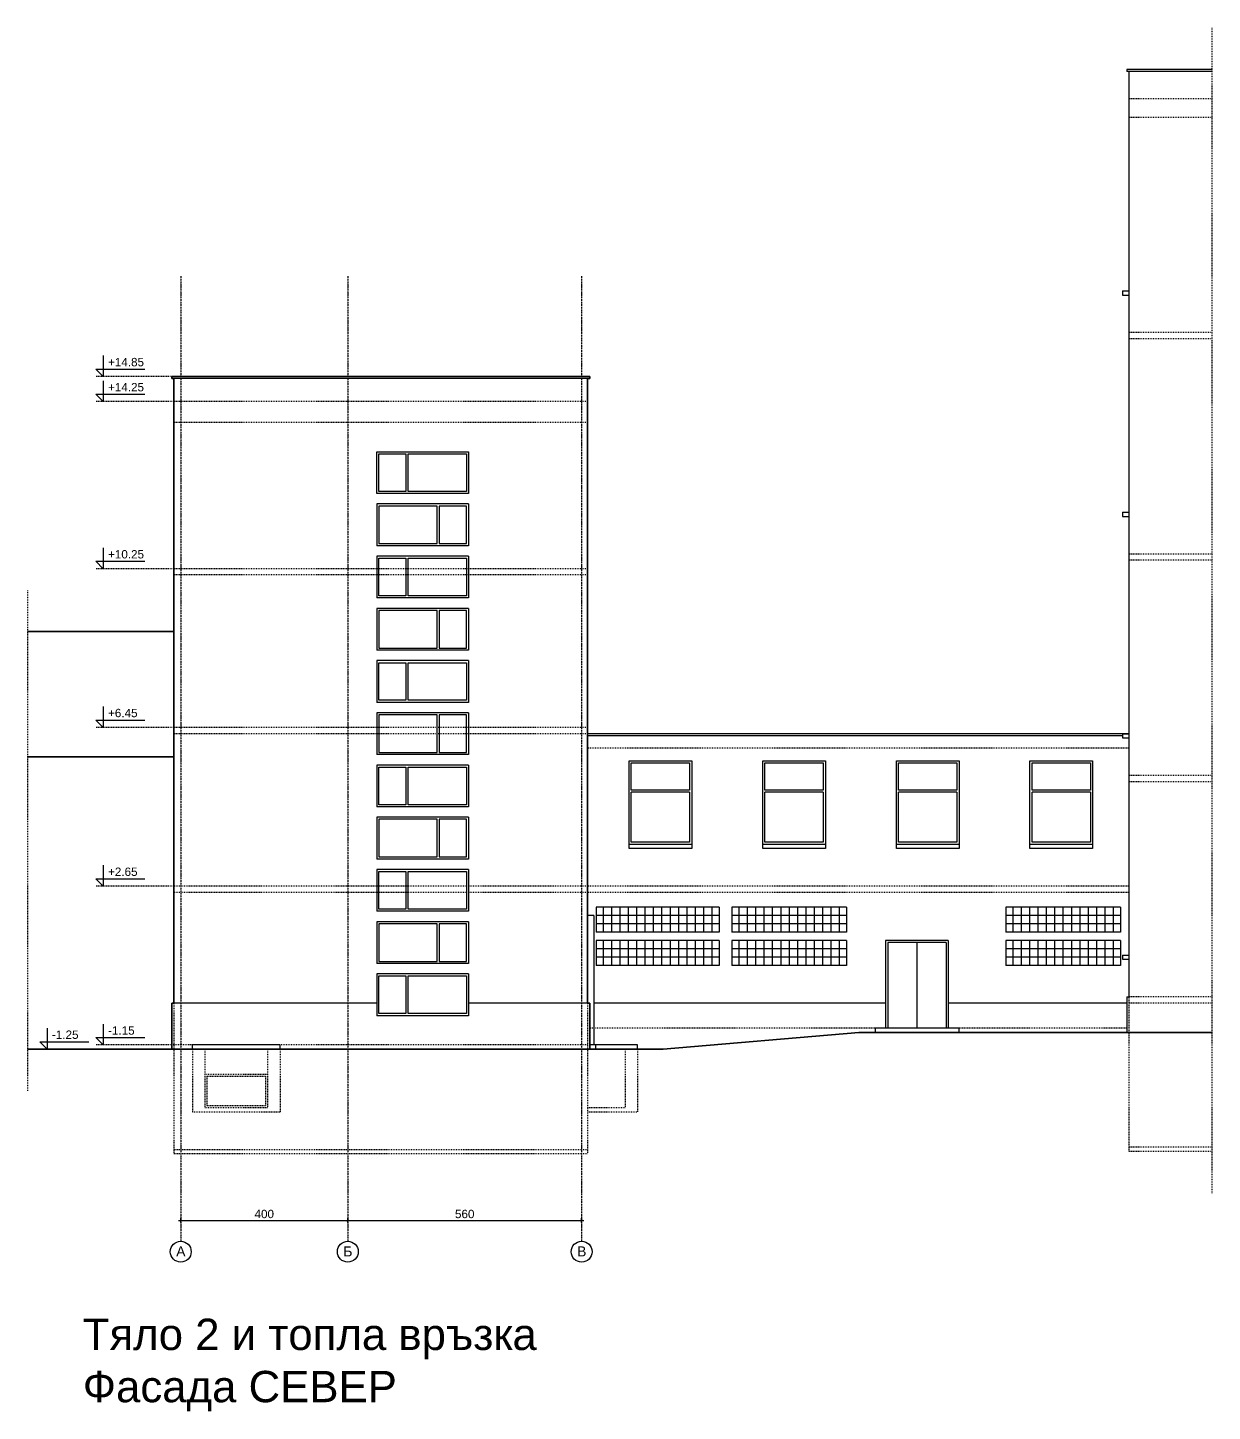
# Model space of a CAD drawing. Header units: inches. Extents: x -72385 to 39588, y -6525 to 66685.
# Drawn here: x 31270 to 34107, y 17634 to 20946 of the extents above; entities that cross this region are included whole.
import ezdxf

# ---------------------------------------------------------------- set-up
doc = ezdxf.new("R2010")
doc.units = ezdxf.units.IN
doc.header["$MEASUREMENT"] = 0
doc.linetypes.add('DashDot', pattern=[0.6, 0.4, -0.1, 0, -0.1])
doc.linetypes.add('Hidden', pattern=[0.4, 0.2, -0.2])
for name, color, linetype, lineweight in [('Надписи коти външни', 252, 'Continuous', 25), ('Надписи нива', 252, 'Continuous', 25), ('Надписи Оси', 252, 'Continuous', 25), ('Оси', 252, 'DashDot', 25), ('Фасади Разрези дебело', 7, 'Continuous', 35), ('Фасади Разрези пунктир', 253, 'Hidden', 25), ('Фасади Разрези средно', 252, 'Continuous', 30), ('Фасади Разрези тънко', 253, 'Continuous', 25)]:
    doc.layers.add(name, color=color, linetype=linetype, lineweight=lineweight)
doc.styles.add('Arial Regular', font='arial.ttf')
doc.styles.get("Standard").update_dxf_attribs({"font": 'arial.ttf'})
doc.dimstyles.new('Annotative', dxfattribs={"dimscale": 0, "dimtxt": 20, "dimasz": 5, "dimexe": 5, "dimexo": 5, "dimgap": 5, "dimtad": 1, "dimdec": 0, "dimzin": 0, "dimdsep": 46, "dimtxsty": 'Standard', "dimblk": 'ARCHTICK', "dimcen": 5, "dimdle": 5, "dimadec": 0, "dimazin": 0, "dimtfac": 1, "dimtdec": 0, "dimtofl": 0, "dimtmove": 0, "dimatfit": 3, "dimldrblk": 'ARCHTICK', "dimfxl": 5, "dimfxlon": 1, "dimtolj": 1, "dimtzin": 0, "dimarcsym": 1})

# ---------------------------------------------------------------- blocks, each defined once
blk = doc.blocks.new('_ArchTick')
at = {"color": 0, "linetype": 'ByBlock', "const_width": 0.15}
blk.add_lwpolyline([(-0.5, -0.5), (0.5, 0.5)], dxfattribs=at)
blk = doc.blocks.new('*D7075')
at = {"layer": 'Defpoints', "color": 0, "ltscale": 10, "transparency": 16777216}
for p in [(32036.7, 18090.9), (31636.7, 18040.9), (32036.7, 18040.9)]:
    blk.add_point(p, dxfattribs=at)
at = {"layer": 'Надписи коти външни', "color": 0, "lineweight": -2, "ltscale": 10, "transparency": 16777216}
for p, q in [((31631.7, 18090.9), (32041.7, 18090.9)), ((31636.7, 18085.9), (31636.7, 18095.9)), ((32036.7, 18085.9), (32036.7, 18095.9))]:
    blk.add_line(p, q, dxfattribs=at)
at = {"layer": 'Надписи коти външни', "color": 0, "lineweight": -2, "ltscale": 10, "transparency": 16777216, "xscale": 5, "yscale": 5, "zscale": 5, "rotation": 180}
blk.add_blockref('_ArchTick', (31636.7, 18090.9), dxfattribs=at)
at = {"layer": 'Надписи коти външни', "color": 0, "lineweight": -2, "ltscale": 10, "transparency": 16777216, "xscale": 5, "yscale": 5, "zscale": 5}
blk.add_blockref('_ArchTick', (32036.7, 18090.9), dxfattribs=at)
at = {"layer": 'Надписи коти външни', "color": 0, "ltscale": 10, "transparency": 16777216, "insert": (31836.7, 18106.1), "char_height": 20, "attachment_point": 5}
blk.add_mtext('\\A1;400', dxfattribs=at)
blk = doc.blocks.new('*D7076')
at = {"layer": 'Defpoints', "color": 0, "ltscale": 10, "transparency": 16777216}
for p in [(32596.7, 18090.9), (32036.7, 18040.9), (32596.7, 18040.9)]:
    blk.add_point(p, dxfattribs=at)
at = {"layer": 'Надписи коти външни', "color": 0, "lineweight": -2, "ltscale": 10, "transparency": 16777216}
for p, q in [((32031.7, 18090.9), (32601.7, 18090.9)), ((32036.7, 18085.9), (32036.7, 18095.9)), ((32596.7, 18085.9), (32596.7, 18095.9))]:
    blk.add_line(p, q, dxfattribs=at)
at = {"layer": 'Надписи коти външни', "color": 0, "lineweight": -2, "ltscale": 10, "transparency": 16777216, "xscale": 5, "yscale": 5, "zscale": 5, "rotation": 180}
blk.add_blockref('_ArchTick', (32036.7, 18090.9), dxfattribs=at)
at = {"layer": 'Надписи коти външни', "color": 0, "lineweight": -2, "ltscale": 10, "transparency": 16777216, "xscale": 5, "yscale": 5, "zscale": 5}
blk.add_blockref('_ArchTick', (32596.7, 18090.9), dxfattribs=at)
at = {"layer": 'Надписи коти външни', "color": 0, "ltscale": 10, "transparency": 16777216, "insert": (32316.7, 18106.1), "char_height": 20, "attachment_point": 5}
blk.add_mtext('\\A1;560', dxfattribs=at)

msp = doc.modelspace()

# ---------------------------------------------------------------- linework, layer by layer
at = {"layer": 'Надписи нива', "ltscale": 10}
for p, q in [((31450.9, 20160.9), (31450.9, 20110.9)), ((31433.2, 20128.6), (31550.9, 20128.6)), ((31450.9, 20110.9), (31433.2, 20128.6)), ((31450.9, 20100.9), (31450.9, 20050.9)), ((31433.2, 20068.6), (31550.9, 20068.6)), ((31450.9, 20050.9), (31433.2, 20068.6)), ((31450.9, 19700.9), (31450.9, 19650.9)), ((31433.2, 19668.6), (31550.9, 19668.6)), ((31450.9, 19650.9), (31433.2, 19668.6)), ((31450.9, 19320.9), (31450.9, 19270.9)), ((31433.2, 19288.6), (31550.9, 19288.6)), ((31450.9, 19270.9), (31433.2, 19288.6)), ((31450.9, 18940.9), (31450.9, 18890.9)), ((31433.2, 18908.6), (31550.9, 18908.6)), ((31450.9, 18890.9), (31433.2, 18908.6)), ((31316.7, 18550.9), (31316.7, 18500.9)), ((31450.9, 18560.9), (31450.9, 18510.9)), ((31299, 18518.6), (31416.7, 18518.6)), ((31316.7, 18500.9), (31299, 18518.6)), ((31433.2, 18528.6), (31550.9, 18528.6)), ((31450.9, 18510.9), (31433.2, 18528.6))]:
    msp.add_line(p, q, dxfattribs=at)
at = {"layer": 'Надписи нива', "linetype": 'Hidden', "ltscale": 10}
for p, q in [((31620.2, 20110.9), (31433.2, 20110.9)), ((31620.2, 20050.9), (31433.2, 20050.9)), ((31620.2, 19650.9), (31433.2, 19650.9)), ((31620.2, 19270.9), (31433.2, 19270.9)), ((31620.2, 18890.9), (31433.2, 18890.9)), ((31620.2, 18510.9), (31433.2, 18510.9))]:
    msp.add_line(p, q, dxfattribs=at)
at = {"layer": 'Надписи Оси', "ltscale": 50}
for centre in [(31636.7, 18015.9), (32036.7, 18015.9), (32596.7, 18015.9)]:
    msp.add_circle(centre, 25, dxfattribs=at)
at = {"layer": 'Оси', "ltscale": 10}
for p, q in [((31636.7, 20350.9), (31636.7, 18040.9)), ((32036.7, 20350.9), (32036.7, 18040.9)), ((32596.7, 20350.9), (32596.7, 18040.9))]:
    msp.add_line(p, q, dxfattribs=at)
at = {"layer": 'Фасади Разрези дебело', "ltscale": 10, "extrusion": (1.22465e-16, 1, -2.22045e-16)}
for p, q in [((32616, 20110.9), (31615.2, 20110.9)), ((34106.9, 18540.9), (33260.3, 18540.9))]:
    msp.add_line(p, q, dxfattribs=at)
at = {"layer": 'Фасади Разрези дебело', "ltscale": 10}
for p, q in [((31615.2, 20110.9), (31615.2, 20105.9)), ((31620.2, 20105.9), (31615.2, 20105.9)), ((31620.2, 20105.9), (31620.2, 18610.9)), ((32611, 20105.9), (32611, 18610.9)), ((32611, 20105.9), (32616, 20105.9)), ((32616, 20110.9), (32616, 20105.9)), ((31615.2, 18610.9), (31615.2, 18500.9)), ((31620.2, 18610.9), (31615.2, 18610.9)), ((32611, 18610.9), (32616, 18610.9)), ((32616, 18610.9), (32616, 18500.9)), ((32791.6, 18500.9), (33260.3, 18540.9))]:
    msp.add_line(p, q, dxfattribs=at)
at = {"layer": 'Фасади Разрези дебело', "ltscale": 10, "extrusion": (-1.2091e-15, 1, -2.22045e-16)}
for p, q in [((31620.2, 19500.9), (31270.2, 19500.9)), ((31620.2, 19200.9), (31270.2, 19200.9)), ((32791.6, 18500.9), (31270.2, 18500.9))]:
    msp.add_line(p, q, dxfattribs=at)
at = {"layer": 'Фасади Разрези пунктир', "ltscale": 10}
for p, q in [((34106.9, 18155.9), (34106.9, 20945.9)), ((31270.2, 18400.9), (31270.2, 19600.9)), ((33906.9, 18625.9), (33906.9, 18255.9)), ((31620.2, 18610.9), (31620.2, 18250.9)), ((32611, 18610.9), (32611, 18250.9)), ((31664.5, 18500.9), (31664.5, 18350.9)), ((31694.2, 18500.9), (31694.2, 18360.9)), ((31844.8, 18500.9), (31844.8, 18360.9)), ((31874.5, 18500.9), (31874.5, 18350.9)), ((32701, 18500.9), (32701, 18360.9)), ((32730.7, 18500.9), (32730.7, 18350.9)), ((31699.2, 18435.9), (31699.2, 18365.9)), ((31839.8, 18435.9), (31839.8, 18365.9))]:
    msp.add_line(p, q, dxfattribs=at)
at = {"layer": 'Фасади Разрези пунктир', "ltscale": 10, "extrusion": (-1.2091e-15, 1, -2.22045e-16)}
for p, q in [((34106.9, 20775.9), (33906.9, 20775.9)), ((34106.9, 20730.9), (33906.9, 20730.9)), ((34106.9, 20215.9), (33906.9, 20215.9)), ((34106.9, 20200.9), (33906.9, 20200.9)), ((34106.9, 19685.9), (33906.9, 19685.9)), ((34106.9, 19670.9), (33906.9, 19670.9)), ((34106.9, 19155.9), (33906.9, 19155.9)), ((34106.9, 19140.9), (33906.9, 19140.9)), ((34106.9, 18625.9), (33906.9, 18625.9)), ((34106.9, 18610.9), (33906.9, 18610.9)), ((34106.9, 18265.9), (33906.9, 18265.9)), ((34106.9, 18255.9), (33906.9, 18255.9))]:
    msp.add_line(p, q, dxfattribs=at)
at = {"layer": 'Фасади Разрези пунктир', "ltscale": 10, "extrusion": (1.22465e-16, 1, -2.22045e-16)}
for p, q in [((32611, 20050.9), (31620.2, 20050.9)), ((32611, 20000.9), (31620.2, 20000.9)), ((32611, 19650.9), (31620.2, 19650.9)), ((32611, 19635.9), (31620.2, 19635.9)), ((32611, 19270.9), (31620.2, 19270.9)), ((32611, 19255.9), (31620.2, 19255.9)), ((33906.9, 19220.9), (32611, 19220.9)), ((33906.9, 18890.9), (31620.2, 18890.9)), ((33906.9, 18875.9), (31620.2, 18875.9)), ((33299.5, 18550.9), (32616, 18550.9)), ((33901.9, 18550.9), (33499.5, 18550.9)), ((31664.5, 18510.9), (31620.2, 18510.9)), ((32611, 18510.9), (31874.5, 18510.9))]:
    msp.add_line(p, q, dxfattribs=at)
at = {"layer": 'Фасади Разрези пунктир', "ltscale": 10, "extrusion": (7.84095e-16, 1, -2.22045e-16)}
for p, q in [((31694.2, 18440.9), (31844.8, 18440.9)), ((31699.2, 18435.9), (31839.8, 18435.9)), ((31664.5, 18350.9), (31874.5, 18350.9)), ((31694.2, 18360.9), (31844.8, 18360.9)), ((31699.2, 18365.9), (31839.8, 18365.9)), ((32611, 18360.9), (32701, 18360.9)), ((32611, 18350.9), (32730.7, 18350.9))]:
    msp.add_line(p, q, dxfattribs=at)
at = {"layer": 'Фасади Разрези пунктир', "ltscale": 10, "extrusion": (-1.22465e-16, 1, -2.22045e-16)}
for p, q in [((31620.2, 18260.9), (32611, 18260.9)), ((31620.2, 18250.9), (32611, 18250.9))]:
    msp.add_line(p, q, dxfattribs=at)
at = {"layer": 'Фасади Разрези средно', "ltscale": 10, "extrusion": (-1.2091e-15, 1, -2.22045e-16)}
for p, q in [((34106.9, 20845.9), (33901.9, 20845.9)), ((32626, 18820.9), (32611, 18820.9))]:
    msp.add_line(p, q, dxfattribs=at)
at = {"layer": 'Фасади Разрези средно', "ltscale": 10}
for p, q in [((33901.9, 20845.9), (33901.9, 20840.9)), ((33906.9, 20840.9), (33901.9, 20840.9)), ((33906.9, 20840.9), (33906.9, 18625.9)), ((32626, 18820.9), (32626, 18510.9)), ((33901.9, 18625.9), (33901.9, 18540.9)), ((33901.9, 18625.9), (33906.9, 18625.9))]:
    msp.add_line(p, q, dxfattribs=at)
at = {"layer": 'Фасади Разрези средно', "ltscale": 10, "extrusion": (1.22465e-16, 1, -2.22045e-16)}
msp.add_line((33906.9, 19255.9), (32611, 19255.9), dxfattribs=at)
at = {"layer": 'Фасади Разрези тънко', "ltscale": 10, "extrusion": (-1.2091e-15, 1, -2.22045e-16)}
for p, q in [((34106.9, 20840.9), (33906.9, 20840.9)), ((32926.3, 18840.9), (32631.3, 18840.9)), ((32926.3, 18820.9), (32631.3, 18820.9)), ((33231.3, 18840.9), (32956.3, 18840.9)), ((33231.3, 18820.9), (32956.3, 18820.9)), ((33886.9, 18840.9), (33612.3, 18840.9)), ((33886.9, 18820.9), (33612.3, 18820.9)), ((32926.3, 18800.9), (32631.3, 18800.9)), ((32926.3, 18780.9), (32631.3, 18780.9)), ((33231.3, 18800.9), (32956.3, 18800.9)), ((33231.3, 18780.9), (32956.3, 18780.9)), ((33886.9, 18800.9), (33612.3, 18800.9)), ((33886.9, 18780.9), (33612.3, 18780.9)), ((32926.3, 18760.9), (32631.3, 18760.9)), ((33231.3, 18760.9), (32956.3, 18760.9)), ((33474.5, 18760.9), (33324.5, 18760.9)), ((33469.5, 18755.9), (33329.5, 18755.9)), ((33886.9, 18760.9), (33612.3, 18760.9)), ((32926.3, 18740.9), (32631.3, 18740.9)), ((32926.3, 18720.9), (32631.3, 18720.9)), ((33231.3, 18740.9), (32956.3, 18740.9)), ((33231.3, 18720.9), (32956.3, 18720.9)), ((33886.9, 18740.9), (33612.3, 18740.9)), ((33886.9, 18720.9), (33612.3, 18720.9)), ((32926.3, 18700.9), (32631.3, 18700.9)), ((33231.3, 18700.9), (32956.3, 18700.9)), ((33886.9, 18700.9), (33612.3, 18700.9)), ((32105.9, 18610.9), (31620.2, 18610.9)), ((32611, 18610.9), (32325.9, 18610.9)), ((33324.5, 18610.9), (32626, 18610.9)), ((33901.9, 18610.9), (33474.5, 18610.9)), ((33499.5, 18550.9), (33299.5, 18550.9)), ((31874.5, 18510.9), (31664.5, 18510.9)), ((32730.7, 18510.9), (32616, 18510.9))]:
    msp.add_line(p, q, dxfattribs=at)
at = {"layer": 'Фасади Разрези тънко', "ltscale": 10, "extrusion": (-1.7544e-13, 1, -2.22045e-16)}
for p, q in [((33891.9, 20315.9), (33906.9, 20315.9)), ((33891.9, 20305.9), (33906.9, 20305.9)), ((33891.9, 19785.9), (33906.9, 19785.9)), ((33891.9, 19775.9), (33906.9, 19775.9)), ((33891.9, 19255.9), (33906.9, 19255.9)), ((33891.9, 19245.9), (33906.9, 19245.9)), ((33891.9, 18725.9), (33906.9, 18725.9)), ((33891.9, 18715.9), (33906.9, 18715.9))]:
    msp.add_line(p, q, dxfattribs=at)
at = {"layer": 'Фасади Разрези тънко', "ltscale": 10}
for p, q in [((33891.9, 20315.9), (33891.9, 20305.9)), ((32105.9, 19805.9), (32105.9, 19705.9)), ((32325.9, 19805.9), (32325.9, 19705.9)), ((33891.9, 19785.9), (33891.9, 19775.9)), ((32105.9, 19680.9), (32105.9, 19580.9)), ((32325.9, 19680.9), (32325.9, 19580.9)), ((32105.9, 19555.9), (32105.9, 19455.9)), ((32325.9, 19555.9), (32325.9, 19455.9)), ((32105.9, 19430.9), (32105.9, 19330.9)), ((32325.9, 19430.9), (32325.9, 19330.9)), ((32105.9, 19305.9), (32105.9, 19205.9)), ((32325.9, 19305.9), (32325.9, 19205.9)), ((33891.9, 19255.9), (33891.9, 19245.9)), ((32105.9, 19180.9), (32105.9, 19080.9)), ((32325.9, 19180.9), (32325.9, 19080.9)), ((32710.3, 19190.9), (32860.3, 19190.9)), ((32710.3, 18990.9), (32710.3, 19190.9)), ((32715.3, 19185.9), (32855.3, 19185.9)), ((32715.3, 19120.9), (32715.3, 19185.9)), ((32855.3, 19185.9), (32855.3, 19120.9)), ((32860.3, 19190.9), (32860.3, 18990.9)), ((33030.3, 19190.9), (33180.3, 19190.9)), ((33030.3, 18990.9), (33030.3, 19190.9)), ((33035.3, 19185.9), (33175.3, 19185.9)), ((33035.3, 19120.9), (33035.3, 19185.9)), ((33175.3, 19185.9), (33175.3, 19120.9)), ((33180.3, 19190.9), (33180.3, 18990.9)), ((33350.3, 19190.9), (33500.3, 19190.9)), ((33350.3, 18990.9), (33350.3, 19190.9)), ((33355.3, 19185.9), (33495.3, 19185.9)), ((33355.3, 19120.9), (33355.3, 19185.9)), ((33495.3, 19185.9), (33495.3, 19120.9)), ((33500.3, 19190.9), (33500.3, 18990.9)), ((33670.3, 19190.9), (33820.3, 19190.9)), ((33670.3, 18990.9), (33670.3, 19190.9)), ((33675.3, 19185.9), (33815.3, 19185.9)), ((33675.3, 19120.9), (33675.3, 19185.9)), ((33815.3, 19185.9), (33815.3, 19120.9)), ((33820.3, 19190.9), (33820.3, 18990.9)), ((32855.3, 19120.9), (32715.3, 19120.9)), ((32855.3, 19115.9), (32715.3, 19115.9)), ((32715.3, 18995.9), (32715.3, 19115.9)), ((32855.3, 19115.9), (32855.3, 18995.9)), ((33175.3, 19120.9), (33035.3, 19120.9)), ((33175.3, 19115.9), (33035.3, 19115.9)), ((33035.3, 18995.9), (33035.3, 19115.9)), ((33175.3, 19115.9), (33175.3, 18995.9)), ((33495.3, 19120.9), (33355.3, 19120.9)), ((33495.3, 19115.9), (33355.3, 19115.9)), ((33355.3, 18995.9), (33355.3, 19115.9)), ((33495.3, 19115.9), (33495.3, 18995.9)), ((33815.3, 19120.9), (33675.3, 19120.9)), ((33815.3, 19115.9), (33675.3, 19115.9)), ((33675.3, 18995.9), (33675.3, 19115.9)), ((33815.3, 19115.9), (33815.3, 18995.9)), ((32105.9, 19055.9), (32105.9, 18955.9)), ((32325.9, 19055.9), (32325.9, 18955.9)), ((32860.3, 18990.9), (32710.3, 18990.9)), ((32710.3, 18980.9), (32710.3, 18990.9)), ((32860.3, 18980.9), (32710.3, 18980.9)), ((32855.3, 18995.9), (32715.3, 18995.9)), ((32860.3, 18990.9), (32860.3, 18980.9)), ((33180.3, 18990.9), (33030.3, 18990.9)), ((33030.3, 18980.9), (33030.3, 18990.9)), ((33180.3, 18980.9), (33030.3, 18980.9)), ((33175.3, 18995.9), (33035.3, 18995.9)), ((33180.3, 18990.9), (33180.3, 18980.9)), ((33500.3, 18990.9), (33350.3, 18990.9)), ((33350.3, 18980.9), (33350.3, 18990.9)), ((33500.3, 18980.9), (33350.3, 18980.9)), ((33495.3, 18995.9), (33355.3, 18995.9)), ((33500.3, 18990.9), (33500.3, 18980.9)), ((33820.3, 18990.9), (33670.3, 18990.9)), ((33670.3, 18980.9), (33670.3, 18990.9)), ((33820.3, 18980.9), (33670.3, 18980.9)), ((33815.3, 18995.9), (33675.3, 18995.9)), ((33820.3, 18990.9), (33820.3, 18980.9)), ((32105.9, 18930.9), (32105.9, 18830.9)), ((32325.9, 18930.9), (32325.9, 18830.9)), ((32631.3, 18840.9), (32631.3, 18780.9)), ((32648.3, 18840.9), (32648.3, 18780.9)), ((32668.3, 18840.9), (32668.3, 18780.9)), ((32688.3, 18840.9), (32688.3, 18780.9)), ((32708.3, 18840.9), (32708.3, 18780.9)), ((32728.3, 18840.9), (32728.3, 18780.9)), ((32748.3, 18840.9), (32748.3, 18780.9)), ((32768.3, 18840.9), (32768.3, 18780.9)), ((32788.3, 18840.9), (32788.3, 18780.9)), ((32808.3, 18840.9), (32808.3, 18780.9)), ((32828.3, 18840.9), (32828.3, 18780.9)), ((32848.3, 18840.9), (32848.3, 18780.9)), ((32868.3, 18840.9), (32868.3, 18780.9)), ((32888.3, 18840.9), (32888.3, 18780.9)), ((32908.3, 18840.9), (32908.3, 18780.9)), ((32926.3, 18840.9), (32926.3, 18780.9)), ((32956.3, 18840.9), (32956.3, 18780.9)), ((32973.3, 18840.9), (32973.3, 18780.9)), ((32993.3, 18840.9), (32993.3, 18780.9)), ((33013.3, 18840.9), (33013.3, 18780.9)), ((33033.3, 18840.9), (33033.3, 18780.9)), ((33053.3, 18840.9), (33053.3, 18780.9)), ((33073.3, 18840.9), (33073.3, 18780.9)), ((33093.3, 18840.9), (33093.3, 18780.9)), ((33113.3, 18840.9), (33113.3, 18780.9)), ((33133.3, 18840.9), (33133.3, 18780.9)), ((33153.3, 18840.9), (33153.3, 18780.9)), ((33173.3, 18840.9), (33173.3, 18780.9)), ((33193.3, 18840.9), (33193.3, 18780.9)), ((33213.3, 18840.9), (33213.3, 18780.9)), ((33231.3, 18840.9), (33231.3, 18780.9)), ((33612.3, 18840.9), (33612.3, 18780.9)), ((33629.3, 18840.9), (33629.3, 18780.9)), ((33649.3, 18840.9), (33649.3, 18780.9)), ((33669.3, 18840.9), (33669.3, 18780.9)), ((33689.3, 18840.9), (33689.3, 18780.9)), ((33709.3, 18840.9), (33709.3, 18780.9)), ((33729.3, 18840.9), (33729.3, 18780.9)), ((33749.3, 18840.9), (33749.3, 18780.9)), ((33769.3, 18840.9), (33769.3, 18780.9)), ((33789.3, 18840.9), (33789.3, 18780.9)), ((33809.3, 18840.9), (33809.3, 18780.9)), ((33829.3, 18840.9), (33829.3, 18780.9)), ((33849.3, 18840.9), (33849.3, 18780.9)), ((33869.3, 18840.9), (33869.3, 18780.9)), ((33886.9, 18840.9), (33886.9, 18780.9)), ((32105.9, 18805.9), (32105.9, 18705.9)), ((32325.9, 18805.9), (32325.9, 18705.9)), ((32631.3, 18760.9), (32631.3, 18700.9)), ((32648.3, 18760.9), (32648.3, 18700.9)), ((32668.3, 18760.9), (32668.3, 18700.9)), ((32688.3, 18760.9), (32688.3, 18700.9)), ((32708.3, 18760.9), (32708.3, 18700.9)), ((32728.3, 18760.9), (32728.3, 18700.9)), ((32748.3, 18760.9), (32748.3, 18700.9)), ((32768.3, 18760.9), (32768.3, 18700.9)), ((32788.3, 18760.9), (32788.3, 18700.9)), ((32808.3, 18760.9), (32808.3, 18700.9)), ((32828.3, 18760.9), (32828.3, 18700.9)), ((32848.3, 18760.9), (32848.3, 18700.9)), ((32868.3, 18760.9), (32868.3, 18700.9)), ((32888.3, 18760.9), (32888.3, 18700.9)), ((32908.3, 18760.9), (32908.3, 18700.9)), ((32926.3, 18760.9), (32926.3, 18700.9)), ((32956.3, 18760.9), (32956.3, 18700.9)), ((32973.3, 18760.9), (32973.3, 18700.9)), ((32993.3, 18760.9), (32993.3, 18700.9)), ((33013.3, 18760.9), (33013.3, 18700.9)), ((33033.3, 18760.9), (33033.3, 18700.9)), ((33053.3, 18760.9), (33053.3, 18700.9)), ((33073.3, 18760.9), (33073.3, 18700.9)), ((33093.3, 18760.9), (33093.3, 18700.9)), ((33113.3, 18760.9), (33113.3, 18700.9)), ((33133.3, 18760.9), (33133.3, 18700.9)), ((33153.3, 18760.9), (33153.3, 18700.9)), ((33173.3, 18760.9), (33173.3, 18700.9)), ((33193.3, 18760.9), (33193.3, 18700.9)), ((33213.3, 18760.9), (33213.3, 18700.9)), ((33231.3, 18760.9), (33231.3, 18700.9)), ((33324.5, 18760.9), (33324.5, 18550.9)), ((33329.5, 18755.9), (33329.5, 18550.9)), ((33399.5, 18755.9), (33399.5, 18550.9)), ((33469.5, 18755.9), (33469.5, 18550.9)), ((33474.5, 18760.9), (33474.5, 18550.9)), ((33612.3, 18760.9), (33612.3, 18700.9)), ((33629.3, 18760.9), (33629.3, 18700.9)), ((33649.3, 18760.9), (33649.3, 18700.9)), ((33669.3, 18760.9), (33669.3, 18700.9)), ((33689.3, 18760.9), (33689.3, 18700.9)), ((33709.3, 18760.9), (33709.3, 18700.9)), ((33729.3, 18760.9), (33729.3, 18700.9)), ((33749.3, 18760.9), (33749.3, 18700.9)), ((33769.3, 18760.9), (33769.3, 18700.9)), ((33789.3, 18760.9), (33789.3, 18700.9)), ((33809.3, 18760.9), (33809.3, 18700.9)), ((33829.3, 18760.9), (33829.3, 18700.9)), ((33849.3, 18760.9), (33849.3, 18700.9)), ((33869.3, 18760.9), (33869.3, 18700.9)), ((33886.9, 18760.9), (33886.9, 18700.9)), ((33891.9, 18725.9), (33891.9, 18715.9)), ((32105.9, 18680.9), (32105.9, 18580.9)), ((32325.9, 18680.9), (32325.9, 18580.9)), ((33299.5, 18550.9), (33299.5, 18540.9)), ((33499.5, 18550.9), (33499.5, 18540.9)), ((31664.5, 18500.9), (31664.5, 18510.9)), ((31874.5, 18500.9), (31874.5, 18510.9)), ((32631, 18500.9), (32631, 18510.9)), ((32730.7, 18500.9), (32730.7, 18510.9))]:
    msp.add_line(p, q, dxfattribs=at)
at = {"layer": 'Фасади Разрези тънко', "ltscale": 10, "extrusion": (1.22465e-16, 1, -2.22045e-16)}
for p, q in [((32611, 20105.9), (31620.2, 20105.9)), ((32325.9, 19805.9), (32105.9, 19805.9)), ((32325.9, 19705.9), (32105.9, 19705.9)), ((32325.9, 19680.9), (32105.9, 19680.9)), ((32325.9, 19580.9), (32105.9, 19580.9)), ((32325.9, 19555.9), (32105.9, 19555.9)), ((32325.9, 19455.9), (32105.9, 19455.9)), ((32325.9, 19430.9), (32105.9, 19430.9)), ((32325.9, 19330.9), (32105.9, 19330.9)), ((32325.9, 19305.9), (32105.9, 19305.9)), ((33891.9, 19250.9), (32611, 19250.9)), ((32325.9, 19205.9), (32105.9, 19205.9)), ((32325.9, 19180.9), (32105.9, 19180.9)), ((32325.9, 19080.9), (32105.9, 19080.9)), ((32325.9, 19055.9), (32105.9, 19055.9)), ((32325.9, 18955.9), (32105.9, 18955.9)), ((32325.9, 18930.9), (32105.9, 18930.9)), ((32325.9, 18830.9), (32105.9, 18830.9)), ((32325.9, 18805.9), (32105.9, 18805.9)), ((32325.9, 18705.9), (32105.9, 18705.9)), ((32325.9, 18680.9), (32105.9, 18680.9)), ((32325.9, 18580.9), (32105.9, 18580.9))]:
    msp.add_line(p, q, dxfattribs=at)
at = {"layer": 'Фасади Разрези тънко', "ltscale": 10}
for points in [[(32325.9, 19830.9, 0), (32105.9, 19830.9, 0), (32105.9, 19930.9, 0), (32325.9, 19930.9, 0)], [(32110.9, 19835.9, 0), (32110.9, 19925.9, 0), (32175.9, 19925.9, 0), (32175.9, 19835.9, 0)], [(32320.9, 19835.9, 0), (32180.9, 19835.9, 0), (32180.9, 19925.9, 0), (32320.9, 19925.9, 0)], [(32110.9, 19710.9, 0), (32250.9, 19710.9, 0), (32250.9, 19800.9, 0), (32110.9, 19800.9, 0)], [(32320.9, 19710.9, 0), (32320.9, 19800.9, 0), (32255.9, 19800.9, 0), (32255.9, 19710.9, 0)], [(32110.9, 19585.9, 0), (32110.9, 19675.9, 0), (32175.9, 19675.9, 0), (32175.9, 19585.9, 0)], [(32320.9, 19585.9, 0), (32180.9, 19585.9, 0), (32180.9, 19675.9, 0), (32320.9, 19675.9, 0)], [(32110.9, 19460.9, 0), (32250.9, 19460.9, 0), (32250.9, 19550.9, 0), (32110.9, 19550.9, 0)], [(32320.9, 19460.9, 0), (32320.9, 19550.9, 0), (32255.9, 19550.9, 0), (32255.9, 19460.9, 0)], [(32110.9, 19335.9, 0), (32110.9, 19425.9, 0), (32175.9, 19425.9, 0), (32175.9, 19335.9, 0)], [(32320.9, 19335.9, 0), (32180.9, 19335.9, 0), (32180.9, 19425.9, 0), (32320.9, 19425.9, 0)], [(32110.9, 19210.9, 0), (32250.9, 19210.9, 0), (32250.9, 19300.9, 0), (32110.9, 19300.9, 0)], [(32320.9, 19210.9, 0), (32320.9, 19300.9, 0), (32255.9, 19300.9, 0), (32255.9, 19210.9, 0)], [(32110.9, 19085.9, 0), (32110.9, 19175.9, 0), (32175.9, 19175.9, 0), (32175.9, 19085.9, 0)], [(32320.9, 19085.9, 0), (32180.9, 19085.9, 0), (32180.9, 19175.9, 0), (32320.9, 19175.9, 0)], [(32110.9, 18960.9, 0), (32250.9, 18960.9, 0), (32250.9, 19050.9, 0), (32110.9, 19050.9, 0)], [(32320.9, 18960.9, 0), (32320.9, 19050.9, 0), (32255.9, 19050.9, 0), (32255.9, 18960.9, 0)], [(32110.9, 18835.9, 0), (32110.9, 18925.9, 0), (32175.9, 18925.9, 0), (32175.9, 18835.9, 0)], [(32320.9, 18835.9, 0), (32180.9, 18835.9, 0), (32180.9, 18925.9, 0), (32320.9, 18925.9, 0)], [(32110.9, 18710.9, 0), (32250.9, 18710.9, 0), (32250.9, 18800.9, 0), (32110.9, 18800.9, 0)], [(32320.9, 18710.9, 0), (32320.9, 18800.9, 0), (32255.9, 18800.9, 0), (32255.9, 18710.9, 0)], [(32110.9, 18585.9, 0), (32110.9, 18675.9, 0), (32175.9, 18675.9, 0), (32175.9, 18585.9, 0)], [(32320.9, 18585.9, 0), (32180.9, 18585.9, 0), (32180.9, 18675.9, 0), (32320.9, 18675.9, 0)]]:
    msp.add_polyline3d(points, close=True, dxfattribs=at)

# ---------------------------------------------------------------- texts
at = {"ltscale": 10, "insert": (32010.3, 17855.6), "char_height": 75, "width": 1216.339, "attachment_point": 2, "style": 'Arial Regular'}
msp.add_mtext('\\pxql;Тяло 2 и топла връзка\\PФасада СЕВЕР', dxfattribs=at)
at = {"layer": 'Надписи нива', "ltscale": 10, "char_height": 20, "width": 180.489, "attachment_point": 1, "style": 'Arial Regular'}
for s, insert in [('+14.85', (31462.6, 20155.4)), ('+14.25', (31462.6, 20095.4)), ('+10.25', (31462.6, 19695.4)), ('+6.45', (31462.6, 19315.4)), ('+2.65', (31462.6, 18935.4)), ('-1.15', (31462.6, 18555.4)), ('-1.25', (31328.3, 18545.4))]:
    msp.add_mtext(s, dxfattribs=dict(at, insert=insert))
at = {"layer": 'Надписи Оси', "ltscale": 100, "char_height": 24, "width": 27.213, "attachment_point": 1, "style": 'Arial Regular'}
for s, insert in [('\\pxqc;А', (31623.3, 18028.6)), ('\\pxqc;Б', (32023.3, 18028.6)), ('\\pxqc;В', (32583.3, 18028.6))]:
    msp.add_mtext(s, dxfattribs=dict(at, insert=insert))

# ---------------------------------------------------------------- dimensions: what is measured, and where the dimension line sits
at = {"layer": 'Надписи коти външни', "ltscale": 10}
for p1, p2, picture, middle in [((31636.7, 18040.9), (32036.7, 18040.9), '*D7075', (31836.7, 18106.1)), ((32036.7, 18040.9), (32596.7, 18040.9), '*D7076', (32316.7, 18106.1))]:
    dim = msp.add_aligned_dim(p1=p1, p2=p2, distance=50, dimstyle='Annotative', override={"dimscale": 0, "dimtix": 0, "dimtofl": 0, "dimtmove": 0, "dimatfit": 3}, dxfattribs=at)
    dim.commit()
    dim.dimension.update_dxf_attribs({"geometry": picture, "text_midpoint": middle})

doc.saveas('drawing.dxf')
